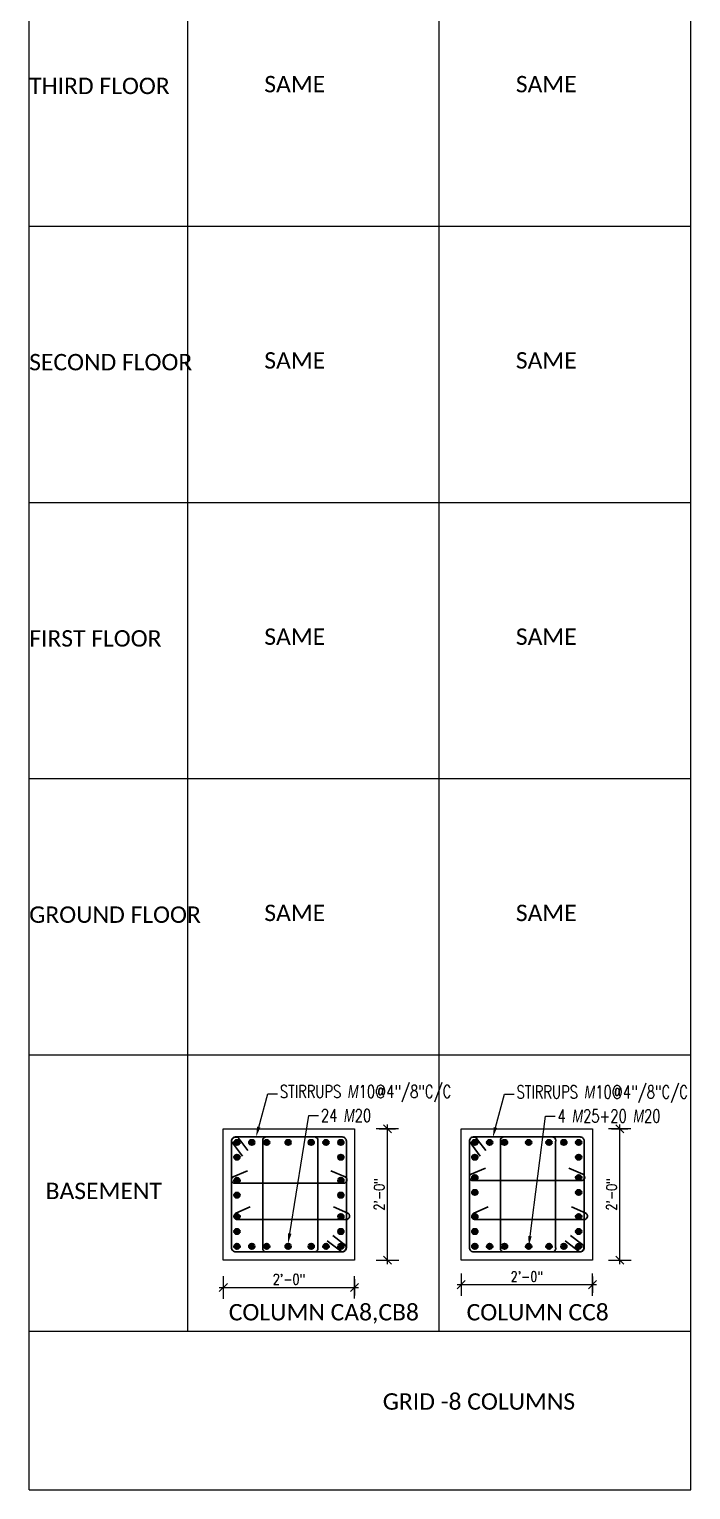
# Model space of a CAD drawing. Header units: inches. Extents: x 0 to 162649, y -36601 to -26324.
# Drawn here: x 144253.5 to 144374.5, y -29607 to -29340 of the extents above; entities that cross this region are included whole.
import ezdxf
from ezdxf import colors
from ezdxf.entities.mleader import LeaderData, LeaderLine
from ezdxf.math import Vec2, Vec3

# ---------------------------------------------------------------- set-up
doc = ezdxf.new("R2010")
doc.units = ezdxf.units.IN
doc.header["$MEASUREMENT"] = 0
for name, color, linetype, lineweight in [('Column', 211, 'Continuous', 9), ('dimention', 1, 'Continuous', 13), ('Line', 31, 'Continuous', 5), ('OL_AR_Text', 140, 'Continuous', 5), ('Rein', 3, 'Continuous', 30), ('Stirrups', 191, 'Continuous', 25), ('TEXT', 7, 'Continuous', 9)]:
    doc.layers.add(name, color=color, linetype=linetype, lineweight=lineweight)
doc.styles.add('1-8 Annotative Text', font='calibri.ttf', dxfattribs={"height": 0.125})
doc.styles.add('DIM', font='simplex.shx', dxfattribs={"width": 0.75})
doc.styles.add('rmtext', font='romans.shx', dxfattribs={"width": 0.8})
doc.dimstyles.new('DIM-24', dxfattribs={"dimscale": 24, "dimtxt": 0.078125, "dimasz": 0.0625, "dimexe": 0.0625, "dimexo": 0.015625, "dimgap": 0.015625, "dimtad": 1, "dimdec": 1, "dimzin": 3, "dimdsep": 46, "dimlunit": 4, "dimtxsty": 'rmtext', "dimblk": 'OBLIQUE', "dimcen": 0.09375, "dimdle": 0.03125, "dimclrd": 1, "dimclre": 1, "dimclrt": 2, "dimadec": 0, "dimazin": 0, "dimtfac": 0.75, "dimtdec": 1, "dimtix": 1, "dimtmove": 0, "dimatfit": 3, "dimfxl": 0.0625, "dimfxlon": 1, "dimfrac": 1, "dimtolj": 1, "dimtzin": 0, "dimlwd": -1, "dimlwe": 5, "dimarcsym": 0})

# ---------------------------------------------------------------- blocks, each defined once
blk = doc.blocks.new('_Oblique')
for p, q in [((-0.49, -0.49), (0.49, 0.49)), ((0, -1.37), (0, 1.38))]:
    blk.add_line(p, q)
blk = doc.blocks.new('*D799')
at = {"layer": 'Defpoints', "color": 0, "transparency": 16777216}
for p in [(144288.97, -29565), (144312.97, -29565), (144312.97, -29570)]:
    blk.add_point(p, dxfattribs=at)
at = {"layer": 'dimention', "color": 1, "transparency": 16777216}
blk.add_line((144288.22, -29570), (144313.72, -29570), dxfattribs=at)
at = {"layer": 'dimention', "color": 1, "lineweight": 5, "transparency": 16777216}
for p, q in [((144288.97, -29568.5), (144288.97, -29571.5)), ((144312.97, -29568.5), (144312.97, -29571.5))]:
    blk.add_line(p, q, dxfattribs=at)
at = {"layer": 'dimention', "color": 1, "transparency": 16777216, "xscale": 1.5, "yscale": 1.5, "zscale": 1.5, "rotation": 180}
blk.add_blockref('_Oblique', (144288.97, -29570), dxfattribs=at)
at = {"layer": 'dimention', "color": 1, "transparency": 16777216, "xscale": 1.5, "yscale": 1.5, "zscale": 1.5}
blk.add_blockref('_Oblique', (144312.97, -29570), dxfattribs=at)
at = {"layer": 'dimention', "color": 2, "transparency": 16777216, "insert": (144300.97, -29568.51), "char_height": 1.875, "attachment_point": 5, "style": 'rmtext'}
blk.add_mtext('\\A1;2\'-0"', dxfattribs=at)
blk = doc.blocks.new('*D800')
at = {"layer": 'Defpoints', "color": 0, "transparency": 16777216}
for p in [(144312.97, -29541), (144318.97, -29541), (144312.97, -29565)]:
    blk.add_point(p, dxfattribs=at)
at = {"layer": 'dimention', "color": 1, "transparency": 16777216}
blk.add_line((144318.97, -29565.75), (144318.97, -29540.25), dxfattribs=at)
at = {"layer": 'dimention', "color": 1, "lineweight": 5, "transparency": 16777216}
for p, q in [((144317.47, -29541), (144320.47, -29541)), ((144317.47, -29565), (144320.47, -29565))]:
    blk.add_line(p, q, dxfattribs=at)
at = {"layer": 'dimention', "color": 1, "transparency": 16777216, "xscale": 1.5, "yscale": 1.5, "zscale": 1.5}
for p, rotation in [((144318.97, -29541), 90), ((144318.97, -29565), 270)]:
    blk.add_blockref('_Oblique', p, dxfattribs=dict(at, rotation=rotation))
at = {"layer": 'dimention', "color": 2, "transparency": 16777216, "insert": (144317.48, -29553), "char_height": 1.875, "attachment_point": 5, "rotation": 90, "style": 'rmtext'}
blk.add_mtext('\\A1;2\'-0"', dxfattribs=at)
blk = doc.blocks.new('*D801')
at = {"layer": 'Defpoints', "color": 0, "transparency": 16777216}
for p in [(144332.47, -29565), (144356.47, -29565), (144356.47, -29569.5)]:
    blk.add_point(p, dxfattribs=at)
at = {"layer": 'dimention', "color": 1, "transparency": 16777216}
blk.add_line((144331.72, -29569.5), (144357.22, -29569.5), dxfattribs=at)
at = {"layer": 'dimention', "color": 1, "lineweight": 5, "transparency": 16777216}
for p, q in [((144332.47, -29568), (144332.47, -29571)), ((144356.47, -29568), (144356.47, -29571))]:
    blk.add_line(p, q, dxfattribs=at)
at = {"layer": 'dimention', "color": 1, "transparency": 16777216, "xscale": 1.5, "yscale": 1.5, "zscale": 1.5, "rotation": 180}
blk.add_blockref('_Oblique', (144332.47, -29569.5), dxfattribs=at)
at = {"layer": 'dimention', "color": 1, "transparency": 16777216, "xscale": 1.5, "yscale": 1.5, "zscale": 1.5}
blk.add_blockref('_Oblique', (144356.47, -29569.5), dxfattribs=at)
at = {"layer": 'dimention', "color": 2, "transparency": 16777216, "insert": (144344.47, -29568.01), "char_height": 1.875, "attachment_point": 5, "style": 'rmtext'}
blk.add_mtext('\\A1;2\'-0"', dxfattribs=at)
blk = doc.blocks.new('*D802')
at = {"layer": 'Defpoints', "color": 0, "transparency": 16777216}
for p in [(144356.47, -29541), (144361.47, -29541), (144356.47, -29565)]:
    blk.add_point(p, dxfattribs=at)
at = {"layer": 'dimention', "color": 1, "transparency": 16777216}
blk.add_line((144361.47, -29565.75), (144361.47, -29540.25), dxfattribs=at)
at = {"layer": 'dimention', "color": 1, "lineweight": 5, "transparency": 16777216}
for p, q in [((144359.97, -29541), (144362.97, -29541)), ((144359.97, -29565), (144362.97, -29565))]:
    blk.add_line(p, q, dxfattribs=at)
at = {"layer": 'dimention', "color": 1, "transparency": 16777216, "xscale": 1.5, "yscale": 1.5, "zscale": 1.5}
for p, rotation in [((144361.47, -29541), 90), ((144361.47, -29565), 270)]:
    blk.add_blockref('_Oblique', p, dxfattribs=dict(at, rotation=rotation))
at = {"layer": 'dimention', "color": 2, "transparency": 16777216, "insert": (144359.98, -29553), "char_height": 1.875, "attachment_point": 5, "rotation": 90, "style": 'rmtext'}
blk.add_mtext('\\A1;2\'-0"', dxfattribs=at)

msp = doc.modelspace()

# ---------------------------------------------------------------- hatches: boundary and pattern name
at = {"layer": 'Rein'}
h = msp.add_hatch(color=256, dxfattribs=at)
h.dxf.hatch_style = 1
h.paths.add_polyline_path([(144291.97, -29543.5, 1), (144290.97, -29543.5, 1)])
h = msp.add_hatch(color=256, dxfattribs=at)
h.dxf.hatch_style = 1
h.paths.add_polyline_path([(144294.68, -29543.5, 1), (144293.68, -29543.5, 1)])
h = msp.add_hatch(color=256, dxfattribs=at)
h.dxf.hatch_style = 1
h.paths.add_polyline_path([(144297.4, -29543.5, 1), (144296.4, -29543.5, 1)])
h = msp.add_hatch(color=256, dxfattribs=at)
h.dxf.hatch_style = 1
h.paths.add_polyline_path([(144301.32, -29543.5, 1), (144300.32, -29543.5, 1)])
h = msp.add_hatch(color=256, dxfattribs=at)
h.dxf.hatch_style = 1
h.paths.add_polyline_path([(144305.54, -29543.5, 1), (144304.54, -29543.5, 1)])
h = msp.add_hatch(color=256, dxfattribs=at)
h.dxf.hatch_style = 1
h.paths.add_polyline_path([(144308.25, -29543.5, 1), (144307.25, -29543.5, 1)])
h = msp.add_hatch(color=256, dxfattribs=at)
h.dxf.hatch_style = 1
h.paths.add_polyline_path([(144310.97, -29543.5, 1), (144309.97, -29543.5, 1)])
h = msp.add_hatch(color=256, dxfattribs=at)
h.dxf.hatch_style = 1
h.paths.add_polyline_path([(144335.47, -29543.5, 1), (144334.47, -29543.5, 1)])
h = msp.add_hatch(color=256, dxfattribs=at)
h.dxf.hatch_style = 1
h.paths.add_polyline_path([(144338.18, -29543.5, 1), (144337.18, -29543.5, 1)])
h = msp.add_hatch(color=256, dxfattribs=at)
h.dxf.hatch_style = 1
h.paths.add_polyline_path([(144340.9, -29543.5, 1), (144339.9, -29543.5, 1)])
h = msp.add_hatch(color=256, dxfattribs=at)
h.dxf.hatch_style = 1
h.paths.add_polyline_path([(144345.32, -29543.5, 1), (144344.32, -29543.5, 1)])
h = msp.add_hatch(color=256, dxfattribs=at)
h.dxf.hatch_style = 1
h.paths.add_polyline_path([(144349.04, -29543.5, 1), (144348.04, -29543.5, 1)])
h = msp.add_hatch(color=256, dxfattribs=at)
h.dxf.hatch_style = 1
h.paths.add_polyline_path([(144351.75, -29543.5, 1), (144350.75, -29543.5, 1)])
h = msp.add_hatch(color=256, dxfattribs=at)
h.dxf.hatch_style = 1
h.paths.add_polyline_path([(144354.47, -29543.5, 1), (144353.47, -29543.5, 1)])
h = msp.add_hatch(color=256, dxfattribs=at)
h.dxf.hatch_style = 1
h.paths.add_polyline_path([(144291.97, -29546.21, 1), (144290.97, -29546.21, 1)])
h = msp.add_hatch(color=256, dxfattribs=at)
h.dxf.hatch_style = 1
h.paths.add_polyline_path([(144310.97, -29546.21, 1), (144309.97, -29546.21, 1)])
h = msp.add_hatch(color=256, dxfattribs=at)
h.dxf.hatch_style = 1
h.paths.add_polyline_path([(144335.47, -29546.21, 1), (144334.47, -29546.21, 1)])
h = msp.add_hatch(color=256, dxfattribs=at)
h.dxf.hatch_style = 1
h.paths.add_polyline_path([(144354.47, -29546.21, 1), (144353.47, -29546.21, 1)])
h = msp.add_hatch(color=256, dxfattribs=at)
h.dxf.hatch_style = 1
h.paths.add_polyline_path([(144291.97, -29550.43, 1), (144290.97, -29550.43, 1)])
h = msp.add_hatch(color=256, dxfattribs=at)
h.dxf.hatch_style = 1
h.paths.add_polyline_path([(144310.97, -29550.43, 1), (144309.97, -29550.43, 1)])
h = msp.add_hatch(color=256, dxfattribs=at)
h.dxf.hatch_style = 1
h.paths.add_polyline_path([(144335.47, -29549.93, 1), (144334.47, -29549.93, 1)])
h = msp.add_hatch(color=256, dxfattribs=at)
h.dxf.hatch_style = 1
h.paths.add_polyline_path([(144354.47, -29549.93, 1), (144353.47, -29549.93, 1)])
h = msp.add_hatch(color=256, dxfattribs=at)
h.dxf.hatch_style = 1
h.paths.add_polyline_path([(144291.97, -29553.14, 1), (144290.97, -29553.14, 1)])
h = msp.add_hatch(color=256, dxfattribs=at)
h.dxf.hatch_style = 1
h.paths.add_polyline_path([(144310.97, -29553.14, 1), (144309.97, -29553.14, 1)])
h = msp.add_hatch(color=256, dxfattribs=at)
h.dxf.hatch_style = 1
h.paths.add_polyline_path([(144335.47, -29552.64, 1), (144334.47, -29552.64, 1)])
h = msp.add_hatch(color=256, dxfattribs=at)
h.dxf.hatch_style = 1
h.paths.add_polyline_path([(144354.47, -29552.64, 1), (144353.47, -29552.64, 1)])
h = msp.add_hatch(color=256, dxfattribs=at)
h.dxf.hatch_style = 1
h.paths.add_polyline_path([(144291.97, -29557.07, 1), (144290.97, -29557.07, 1)])
h = msp.add_hatch(color=256, dxfattribs=at)
h.dxf.hatch_style = 1
h.paths.add_polyline_path([(144310.97, -29557.07, 1), (144309.97, -29557.07, 1)])
h = msp.add_hatch(color=256, dxfattribs=at)
h.dxf.hatch_style = 1
h.paths.add_polyline_path([(144335.47, -29557.07, 1), (144334.47, -29557.07, 1)])
h = msp.add_hatch(color=256, dxfattribs=at)
h.dxf.hatch_style = 1
h.paths.add_polyline_path([(144354.47, -29557.07, 1), (144353.47, -29557.07, 1)])
h = msp.add_hatch(color=256, dxfattribs=at)
h.dxf.hatch_style = 1
h.paths.add_polyline_path([(144291.97, -29559.78, 1), (144290.97, -29559.78, 1)])
h = msp.add_hatch(color=256, dxfattribs=at)
h.dxf.hatch_style = 1
h.paths.add_polyline_path([(144310.97, -29559.78, 1), (144309.97, -29559.78, 1)])
h = msp.add_hatch(color=256, dxfattribs=at)
h.dxf.hatch_style = 1
h.paths.add_polyline_path([(144335.47, -29559.78, 1), (144334.47, -29559.78, 1)])
h = msp.add_hatch(color=256, dxfattribs=at)
h.dxf.hatch_style = 1
h.paths.add_polyline_path([(144354.47, -29559.78, 1), (144353.47, -29559.78, 1)])
h = msp.add_hatch(color=256, dxfattribs=at)
h.dxf.hatch_style = 1
h.paths.add_polyline_path([(144291.97, -29562.5, 1), (144290.97, -29562.5, 1)])
h = msp.add_hatch(color=256, dxfattribs=at)
h.dxf.hatch_style = 1
h.paths.add_polyline_path([(144294.68, -29562.5, 1), (144293.68, -29562.5, 1)])
h = msp.add_hatch(color=256, dxfattribs=at)
h.dxf.hatch_style = 1
h.paths.add_polyline_path([(144297.4, -29562.5, 1), (144296.4, -29562.5, 1)])
h = msp.add_hatch(color=256, dxfattribs=at)
h.dxf.hatch_style = 1
h.paths.add_polyline_path([(144301.32, -29562.5, 1), (144300.32, -29562.5, 1)])
h = msp.add_hatch(color=256, dxfattribs=at)
h.dxf.hatch_style = 1
h.paths.add_polyline_path([(144305.54, -29562.5, 1), (144304.54, -29562.5, 1)])
h = msp.add_hatch(color=256, dxfattribs=at)
h.dxf.hatch_style = 1
h.paths.add_polyline_path([(144308.25, -29562.5, 1), (144307.25, -29562.5, 1)])
h = msp.add_hatch(color=256, dxfattribs=at)
h.dxf.hatch_style = 1
h.paths.add_polyline_path([(144310.97, -29562.5, 1), (144309.97, -29562.5, 1)])
h = msp.add_hatch(color=256, dxfattribs=at)
h.dxf.hatch_style = 1
h.paths.add_polyline_path([(144335.47, -29562.5, 1), (144334.47, -29562.5, 1)])
h = msp.add_hatch(color=256, dxfattribs=at)
h.dxf.hatch_style = 1
h.paths.add_polyline_path([(144338.18, -29562.5, 1), (144337.18, -29562.5, 1)])
h = msp.add_hatch(color=256, dxfattribs=at)
h.dxf.hatch_style = 1
h.paths.add_polyline_path([(144340.9, -29562.5, 1), (144339.9, -29562.5, 1)])
h = msp.add_hatch(color=256, dxfattribs=at)
h.dxf.hatch_style = 1
h.paths.add_polyline_path([(144345.32, -29562.5, 1), (144344.32, -29562.5, 1)])
h = msp.add_hatch(color=256, dxfattribs=at)
h.dxf.hatch_style = 1
h.paths.add_polyline_path([(144349.04, -29562.5, 1), (144348.04, -29562.5, 1)])
h = msp.add_hatch(color=256, dxfattribs=at)
h.dxf.hatch_style = 1
h.paths.add_polyline_path([(144351.75, -29562.5, 1), (144350.75, -29562.5, 1)])
h = msp.add_hatch(color=256, dxfattribs=at)
h.dxf.hatch_style = 1
h.paths.add_polyline_path([(144354.47, -29562.5, 1), (144353.47, -29562.5, 1)])

# ---------------------------------------------------------------- linework, layer by layer
at = {"layer": 'Column'}
for p, q in [((144296.93, -29542.5), (144297.18, -29542.5)), ((144340.43, -29542.5), (144340.68, -29542.5))]:
    msp.add_line(p, q, dxfattribs=at)
for points in [[(144288.97, -29541), (144312.97, -29541), (144312.97, -29565), (144288.97, -29565)], [(144332.47, -29541), (144356.47, -29541), (144356.47, -29565), (144332.47, -29565)]]:
    msp.add_lwpolyline(points, close=True, dxfattribs=at)
at = {"layer": 'Line'}
for p, q in [((144253.47, -29607), (144253.47, -29073)), ((144282.47, -29578), (144282.47, -29073)), ((144328.47, -29578), (144328.47, -29073)), ((144374.47, -29607), (144374.47, -29073)), ((144253.47, -29376), (144374.47, -29376)), ((144253.47, -29426.5), (144374.47, -29426.5)), ((144253.47, -29477), (144374.47, -29477)), ((144253.47, -29527.5), (144374.47, -29527.5)), ((144253.47, -29578), (144374.47, -29578)), ((144253.47, -29607), (144374.47, -29607))]:
    msp.add_line(p, q, dxfattribs=at)
at = {"layer": 'Rein'}
for centre in [(144291.47, -29543.5), (144294.18, -29543.5), (144296.9, -29543.5), (144300.82, -29543.5), (144305.04, -29543.5), (144307.75, -29543.5), (144310.47, -29543.5), (144334.97, -29543.5), (144337.68, -29543.5), (144340.4, -29543.5), (144344.82, -29543.5), (144348.54, -29543.5), (144351.25, -29543.5), (144353.97, -29543.5), (144291.47, -29546.21), (144310.47, -29546.21), (144334.97, -29546.21), (144353.97, -29546.21), (144291.47, -29550.43), (144310.47, -29550.43), (144334.97, -29549.93), (144353.97, -29549.93), (144291.47, -29553.14), (144310.47, -29553.14), (144334.97, -29552.64), (144353.97, -29552.64), (144291.47, -29557.07), (144310.47, -29557.07), (144334.97, -29557.07), (144353.97, -29557.07), (144291.47, -29559.78), (144310.47, -29559.78), (144334.97, -29559.78), (144353.97, -29559.78), (144291.47, -29562.5), (144294.18, -29562.5), (144296.9, -29562.5), (144300.82, -29562.5), (144305.04, -29562.5), (144307.75, -29562.5), (144310.47, -29562.5), (144334.97, -29562.5), (144337.68, -29562.5), (144340.4, -29562.5), (144344.82, -29562.5), (144348.54, -29562.5), (144351.25, -29562.5), (144353.97, -29562.5)]:
    msp.add_circle(centre, 0.5, dxfattribs=at)
at = {"layer": 'Stirrups'}
for p, q in [((144290.47, -29543.34), (144292.47, -29546)), ((144291.96, -29543), (144293.47, -29545)), ((144296.18, -29543.25), (144296.18, -29563.03)), ((144306.25, -29543.25), (144306.25, -29562.75)), ((144333.97, -29543.34), (144335.97, -29546)), ((144335.46, -29543), (144336.97, -29545)), ((144339.68, -29543.25), (144339.68, -29563.03)), ((144349.75, -29543.25), (144349.75, -29562.75)), ((144290.77, -29549.8), (144293.39, -29548.68)), ((144311.25, -29549.8), (144308.64, -29548.68)), ((144334.27, -29549.3), (144336.89, -29548.18)), ((144354.75, -29549.3), (144352.14, -29548.18)), ((144291.14, -29550.96), (144310.99, -29550.96)), ((144334.64, -29550.46), (144354.49, -29550.46)), ((144291.26, -29556.42), (144293.88, -29555.3)), ((144311.75, -29556.42), (144309.13, -29555.3)), ((144334.76, -29556.42), (144337.38, -29555.3)), ((144355.25, -29556.42), (144352.63, -29555.3)), ((144291.63, -29557.58), (144311.49, -29557.58)), ((144335.13, -29557.58), (144354.99, -29557.58)), ((144310.63, -29563.5), (144307.97, -29561.5)), ((144310.97, -29562.01), (144308.97, -29560.5)), ((144354.13, -29563.5), (144351.47, -29561.5)), ((144354.47, -29562.01), (144352.47, -29560.5))]:
    msp.add_line(p, q, dxfattribs=at)
for points in [[(144291.22, -29542.5), (144310.72, -29542.5, -0.414214), (144311.47, -29543.25), (144311.47, -29562.75, -0.414214), (144310.72, -29563.5), (144291.22, -29563.5, -0.414214), (144290.47, -29562.75), (144290.47, -29543.25, -0.414214)], [(144334.72, -29542.5), (144354.22, -29542.5, -0.414214), (144354.97, -29543.25), (144354.97, -29562.75, -0.414214), (144354.22, -29563.5), (144334.72, -29563.5, -0.414214), (144333.97, -29562.75), (144333.97, -29543.25, -0.414214)]]:
    msp.add_lwpolyline(points, format="xyb", close=True, dxfattribs=at)
for centre, radius, start, end in [((144291.24, -29543.31), 0.778, 23.7791, 175.3085), ((144296.79, -29543.11), 0.624, 76.7473, 193.2527), ((144305.65, -29543.11), 0.624, 346.7473, 103.2527), ((144334.74, -29543.31), 0.778, 23.7791, 175.3085), ((144340.29, -29543.11), 0.624, 76.7473, 193.2527), ((144349.15, -29543.11), 0.624, 346.7473, 103.2527), ((144291.08, -29550.34), 0.626, 105.9324, 274.7989), ((144310.94, -29550.34), 0.626, 265.2011, 74.0676), ((144334.58, -29549.84), 0.626, 105.9324, 274.7989), ((144354.44, -29549.84), 0.626, 265.2011, 74.0676), ((144291.58, -29556.96), 0.626, 105.9324, 274.7989), ((144311.44, -29556.96), 0.626, 265.2011, 74.0676), ((144335.08, -29556.96), 0.626, 105.9324, 274.7989), ((144354.94, -29556.96), 0.626, 265.2011, 74.0676), ((144310.65, -29562.72), 0.778, 274.6915, 66.2209), ((144354.15, -29562.72), 0.778, 274.6915, 66.2209), ((144296.79, -29562.89), 0.624, 166.7473, 283.2527), ((144305.65, -29562.89), 0.624, 256.7473, 13.2527), ((144340.29, -29562.89), 0.624, 166.7473, 283.2527), ((144349.15, -29562.89), 0.624, 256.7473, 13.2527)]:
    msp.add_arc(centre, radius, start, end, dxfattribs=at)

# ---------------------------------------------------------------- texts
at = {"layer": 'OL_AR_Text', "char_height": 3, "attachment_point": 1, "style": '1-8 Annotative Text'}
for s, insert in [('SAME', (144296.47, -29348.54)), ('SAME', (144342.47, -29348.54)), ('THIRD FLOOR', (144253.47, -29348.86)), ('SECOND FLOOR', (144253.47, -29399.36)), ('SAME', (144296.47, -29399.04)), ('SAME', (144342.47, -29399.04)), ('FIRST FLOOR', (144253.47, -29449.86)), ('SAME', (144296.47, -29449.54)), ('SAME', (144342.47, -29449.54)), ('GROUND FLOOR', (144253.47, -29500.36)), ('SAME', (144296.47, -29500.04)), ('SAME', (144342.47, -29500.04)), ('BASEMENT', (144256.47, -29550.86)), ('GRID -8 COLUMNS', (144318.13, -29589.36))]:
    msp.add_mtext_dynamic_manual_height_columns(s, width=432.2308, gutter_width=60, heights=[0], dxfattribs=dict(at, insert=insert))
for s, insert in [('COLUMN CA8,CB8', (144289.97, -29573.04)), ('COLUMN CC8', (144333.47, -29573.04))]:
    msp.add_mtext(s, dxfattribs=dict(at, insert=insert))

# ---------------------------------------------------------------- dimensions: what is measured, and where the dimension line sits
at = {"layer": 'dimention'}
for base, p1, p2, picture, middle in [((144318.97, -29541), (144312.97, -29565), (144312.97, -29541), '*D800', (144317.48, -29553)), ((144361.47, -29541), (144356.47, -29565), (144356.47, -29541), '*D802', (144359.98, -29553))]:
    dim = msp.add_linear_dim(base=base, p1=p1, p2=p2, angle=90, dimstyle='DIM-24', dxfattribs=at)
    dim.commit()
    dim.dimension.update_dxf_attribs({"geometry": picture, "text_midpoint": middle})
for base, p1, p2, picture, middle in [((144312.97, -29570), (144288.97, -29565), (144312.97, -29565), '*D799', (144300.97, -29568.51)), ((144356.47, -29569.5), (144332.47, -29565), (144356.47, -29565), '*D801', (144344.47, -29568.01))]:
    dim = msp.add_linear_dim(base=base, p1=p1, p2=p2, dimstyle='DIM-24', dxfattribs=at)
    dim.commit()
    dim.dimension.update_dxf_attribs({"geometry": picture, "text_midpoint": middle})

# ---------------------------------------------------------------- leaders
at = {"layer": 'TEXT'}
ml = msp.add_multileader_mtext('Standard', dxfattribs=at)
ml.set_content('STIRRUPS {\\Fgothici|c0;M}10@4"/8"C/C', color=256, style='DIM')
ml.set_leader_properties(color=1, linetype='ByLayer', lineweight=9)
ml.build(insert=Vec2(0, 0))
ml.multileader.update_dxf_attribs({"text_right_attachment_type": 2, "dogleg_length": 0.25, "arrow_head_size": 1.88, "scale": 40})
ctx = ml.context
ctx.base_point, ctx.scale, ctx.char_height, ctx.arrow_head_size, ctx.landing_gap_size, ctx.plane_origin = Vec3(144298.85, -29534.59), 40, 2.3438, 1.88, 0.469, Vec3(144308.66, -29540.24)
ctx.right_attachment = 2
notes = []
notes.append((ctx, [(0, (1, 1, 0), (144297.09, -29534.59), (1, 0), 1.76, [(0, [(144294.96, -29542.5)], 0, [])])]))
ctx.mtext.insert, ctx.mtext.flow_direction = Vec3(144299.32, -29533.02), 5
ml = msp.add_multileader_mtext('Standard', dxfattribs=at)
ml.set_content('STIRRUPS {\\Fgothici|c0;M}10@4"/8"C/C', color=256, style='DIM')
ml.set_leader_properties(color=1, linetype='ByLayer', lineweight=9)
ml.build(insert=Vec2(0, 0))
ml.multileader.update_dxf_attribs({"text_right_attachment_type": 2, "dogleg_length": 0.25, "arrow_head_size": 1.88, "scale": 40})
ctx = ml.context
ctx.base_point, ctx.scale, ctx.char_height, ctx.arrow_head_size, ctx.landing_gap_size, ctx.plane_origin = Vec3(144342.13, -29534.67), 40, 2.3438, 1.88, 0.469, Vec3(144397.94, -29540.32)
ctx.right_attachment = 2
notes.append((ctx, [(0, (1, 1, 0), (144340.38, -29534.67), (1, 0), 1.76, [(0, [(144338.25, -29542.59)], 0, [])])]))
ctx.mtext.insert, ctx.mtext.flow_direction = Vec3(144342.6, -29533.11), 5
ml = msp.add_multileader_mtext('Standard', dxfattribs=at)
ml.set_content('24 {\\Fgothici|c0;M}20', color=256, style='DIM')
ml.set_leader_properties(color=1, linetype='ByLayer', lineweight=9)
ml.build(insert=Vec2(0, 0))
ml.multileader.update_dxf_attribs({"text_right_attachment_type": 2, "dogleg_length": 0.25, "arrow_head_size": 1.88, "scale": 40})
ctx = ml.context
ctx.base_point, ctx.scale, ctx.char_height, ctx.arrow_head_size, ctx.landing_gap_size, ctx.plane_origin = Vec3(144306.35, -29538.59), 40, 2.3438, 1.88, 0.469, Vec3(144316.16, -29544.24)
ctx.right_attachment = 2
notes.append((ctx, [(0, (1, 1, 0), (144304.59, -29538.59), (1, 0), 1.76, [(0, [(144300.82, -29562)], 0, [])])]))
ctx.mtext.insert, ctx.mtext.flow_direction = Vec3(144306.82, -29537.41), 5
ml = msp.add_multileader_mtext('Standard', dxfattribs=at)
ml.set_content('4 {\\Fgothici|c0;M}25+20 {\\Fgothici|c0;M}20', color=256, style='DIM')
ml.set_leader_properties(color=1, linetype='ByLayer', lineweight=9)
ml.build(insert=Vec2(0, 0))
ml.multileader.update_dxf_attribs({"text_right_attachment_type": 2, "dogleg_length": 0.25, "arrow_head_size": 1.88, "scale": 40})
ctx = ml.context
ctx.base_point, ctx.scale, ctx.char_height, ctx.arrow_head_size, ctx.landing_gap_size, ctx.plane_origin = Vec3(144349.63, -29538.67), 40, 2.3438, 1.88, 0.469, Vec3(144405.44, -29544.32)
ctx.right_attachment = 2
notes.append((ctx, [(0, (1, 1, 0), (144347.88, -29538.67), (1, 0), 1.76, [(0, [(144344.82, -29562.5)], 0, [])])]))
ctx.mtext.insert, ctx.mtext.flow_direction = Vec3(144350.1, -29537.5), 5
for ctx, leaders in notes:
    for number, flags, end, landing, length, lines in leaders:
        leader = LeaderData()
        leader.index, (leader.has_last_leader_line, leader.has_dogleg_vector, leader.attachment_direction) = number, flags
        leader.last_leader_point, leader.dogleg_vector, leader.dogleg_length = Vec3(end), Vec3(landing), length
        for number, points, colour, breaks in lines:
            line = LeaderLine()
            line.index, line.vertices, line.color, line.breaks = number, Vec3.list(points), colors.encode_raw_color(colour), breaks
            leader.lines.append(line)
        ctx.leaders.append(leader)

doc.saveas('drawing.dxf')
